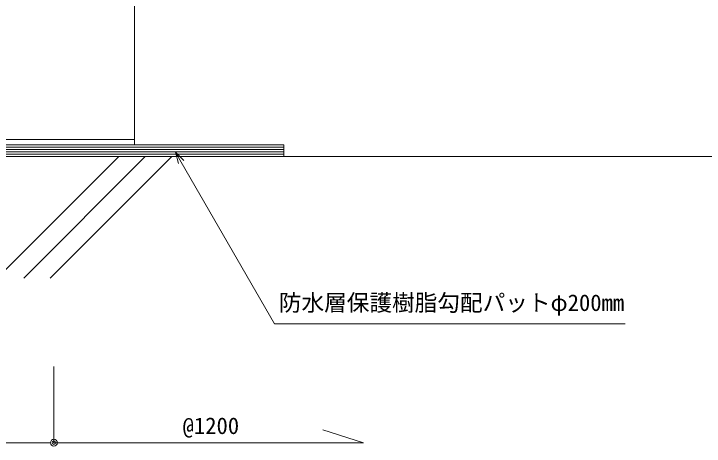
# Model space of a CAD drawing. Units: millimetres on the paper. Extents: x -401 to 401, y -279 to 279.
# Drawn here: x 222.2 to 322.3, y -121.2 to -58.7 of the extents above; entities that cross this region are included whole.
import ezdxf
from ezdxf.enums import TextEntityAlignment as Align

# ---------------------------------------------------------------- set-up
doc = ezdxf.new("R2010")
doc.units = ezdxf.units.MM
doc.linetypes.add('DASHED1', pattern=[1.8, 1.2, -0.6])
for name, color, linetype, lineweight in [('0-5_A-E01-仕上太線', 4, 'Continuous', 9), ('0-6_A-C03-壁種別', 4, 'Continuous', 9), ('0-8_0-A11-寸法_詳細', 5, 'Continuous', 9), ('0-9_0', 7, 'Continuous', 9), ('0-A_A-B03-文字_書込_小', 7, 'Continuous', 9), ('0-B_A-D09-金物_鋼材', 1, 'Continuous', 9)]:
    doc.layers.add(name, color=color, linetype=linetype, lineweight=lineweight)
doc.styles.add('ＭＳ ゴシック', font='')
doc.styles.get('ＭＳ ゴシック').set_extended_font_data('MS Gothic')

# ---------------------------------------------------------------- blocks, each defined once
blk = doc.blocks.new('_Dot')
at = {"layer": '0-9_0'}
blk.add_line((-0.5, 0), (-1, 0), dxfattribs=at)
for radius in [0.5, 0.25]:
    blk.add_circle((0, 0), radius, dxfattribs=at)
blk = doc.blocks.new('G$CBAEE64E2')
at = {"layer": '0-B_A-D09-金物_鋼材'}
for p, q in [((-100, 4), (100, 4)), ((-100, 3), (100, 3)), ((-100, 2), (100, 2)), ((-100, 1), (100, 1))]:
    blk.add_line(p, q, dxfattribs=at)
blk.add_lwpolyline([(-100, 0), (100, 0), (100, 5), (-100, 5)], close=True, dxfattribs=at)
blk = doc.blocks.new('_Open30')
at = {"layer": '0-9_0'}
blk.add_line((0, 0), (-1, 0), dxfattribs=at)
blk.add_lwpolyline([(-1, 0.2679), (0, 0), (-1, -0.2679)], dxfattribs=at)
blk = doc.blocks.new('AC-5-b')
at = {"layer": '0-9_0'}
for p, q in [((-25.348, 145.05), (-24.652, 145.05)), ((25.348, 145.05), (24.652, 145.05)), ((-27.25, 143.148), (-27.25, 142.452)), ((-25.488, 143.448), (-25.648, 143.287)), ((-25.648, 142.313), (-25.488, 142.152)), ((-24.352, 143.287), (-24.512, 143.448)), ((-24.512, 142.152), (-24.352, 142.313)), ((-22.75, 143.148), (-22.75, 142.452)), ((22.75, 143.148), (22.75, 142.452)), ((24.352, 143.287), (24.512, 143.448)), ((24.512, 142.152), (24.352, 142.313)), ((25.488, 143.448), (25.648, 143.287)), ((25.648, 142.313), (25.488, 142.152)), ((27.25, 143.148), (27.25, 142.452)), ((-25.348, 140.55), (-24.652, 140.55)), ((25.348, 140.55), (24.652, 140.55)), ((-35, 2.3), (35, 2.3))]:
    blk.add_line(p, q, dxfattribs=at)
at = {"layer": '0-9_0', "color": 4, "linetype": 'DASHED1'}
blk.add_line((-35, 82.3), (35, 82.3), dxfattribs=at)
at = {"layer": '0-9_0'}
blk.add_lwpolyline([(-35, 0), (35, 0), (35, 149.8), (-35, 149.8)], close=True, dxfattribs=at)
for centre in [(-25, 142.8), (25, 142.8)]:
    blk.add_circle(centre, 3.5, dxfattribs=at)
for centre, start, end in [((-8.752, 142.8), 172.27975, 177.78308), ((-41.248, 142.8), 2.21692, 7.72025), ((41.248, 142.8), 172.27975, 177.78308), ((8.752, 142.8), 2.21692, 7.72025), ((-25, 126.552), 92.21692, 97.72025), ((-25, 159.048), 262.27975, 267.78308), ((-8.752, 142.8), 182.21692, 187.72025), ((-41.248, 142.8), 352.27975, 357.78308), ((-25, 126.552), 82.27975, 87.78308), ((-25, 159.048), 272.21692, 277.72025), ((25, 126.552), 92.21692, 97.72025), ((25, 159.048), 262.27975, 267.78308), ((41.248, 142.8), 182.21692, 187.72025), ((8.752, 142.8), 352.27975, 357.78308), ((25, 126.552), 82.27975, 87.78308), ((25, 159.048), 272.21692, 277.72025)]:
    blk.add_arc(centre, 16.748, start, end, dxfattribs=at)

msp = doc.modelspace()

# ---------------------------------------------------------------- linework, layer by layer
at = {"layer": '0-5_A-E01-仕上太線'}
msp.add_line((174.573, -79.304), (326.631, -79.304), dxfattribs=at)
at = {"layer": '0-6_A-C03-壁種別'}
for p, q in [((219.819, -96.906), (237.421, -79.304)), ((223.661, -96.906), (241.263, -79.304)), ((227.502, -96.906), (245.104, -79.304))]:
    msp.add_line(p, q, dxfattribs=at)
at = {"layer": '0-8_0-A11-寸法_詳細'}
for p, q in [((228.026, -109.722), (228.026, -120.749)), ((179.026, -120.749), (227.026, -120.749))]:
    msp.add_line(p, q, dxfattribs=at)
msp.add_lwpolyline([(227.906, -120.749), (272.906, -120.749), (266.975, -118.887)], dxfattribs=at)
at = {"layer": '0-A_A-B03-文字_書込_小'}
msp.add_lwpolyline([(246.493, -80.13), (259.969, -103.543), (310.795, -103.543)], dxfattribs=at)

# ---------------------------------------------------------------- block references
at = {"layer": '0-8_0-A11-寸法_詳細'}
msp.add_blockref('_Dot', (228.026, -120.749), dxfattribs=at)
at = {"layer": '0-9_0', "xscale": 0.3333333, "yscale": 0.3333333}
msp.add_blockref('G$CBAEE64E2', (228.026, -79.304), dxfattribs=at)
at = {"layer": '0-A_A-B03-文字_書込_小', "xscale": 1.666667, "yscale": 1.666667, "rotation": 119.92427}
msp.add_blockref('_Open30', (245.661, -78.685), dxfattribs=at)
at = {"layer": '0-B_A-D09-金物_鋼材', "xscale": 0.3333333, "yscale": 0.3333333}
msp.add_blockref('AC-5-b', (228.026, -77.637), dxfattribs=at)

# ---------------------------------------------------------------- texts
at = {"layer": '0-8_0-A11-寸法_詳細', "style": 'ＭＳ ゴシック'}
msp.add_text('@1200', height=2.405, dxfattribs=at).set_placement((246.685, -120.212), align=Align.BOTTOM_LEFT)
at = {"layer": '0-A_A-B03-文字_書込_小', "style": 'ＭＳ ゴシック'}
msp.add_text('防水層保護樹脂勾配パットφ200mm', height=2.405, dxfattribs=at).set_placement((260.622, -102.404), align=Align.BOTTOM_LEFT)

doc.saveas('drawing.dxf')
